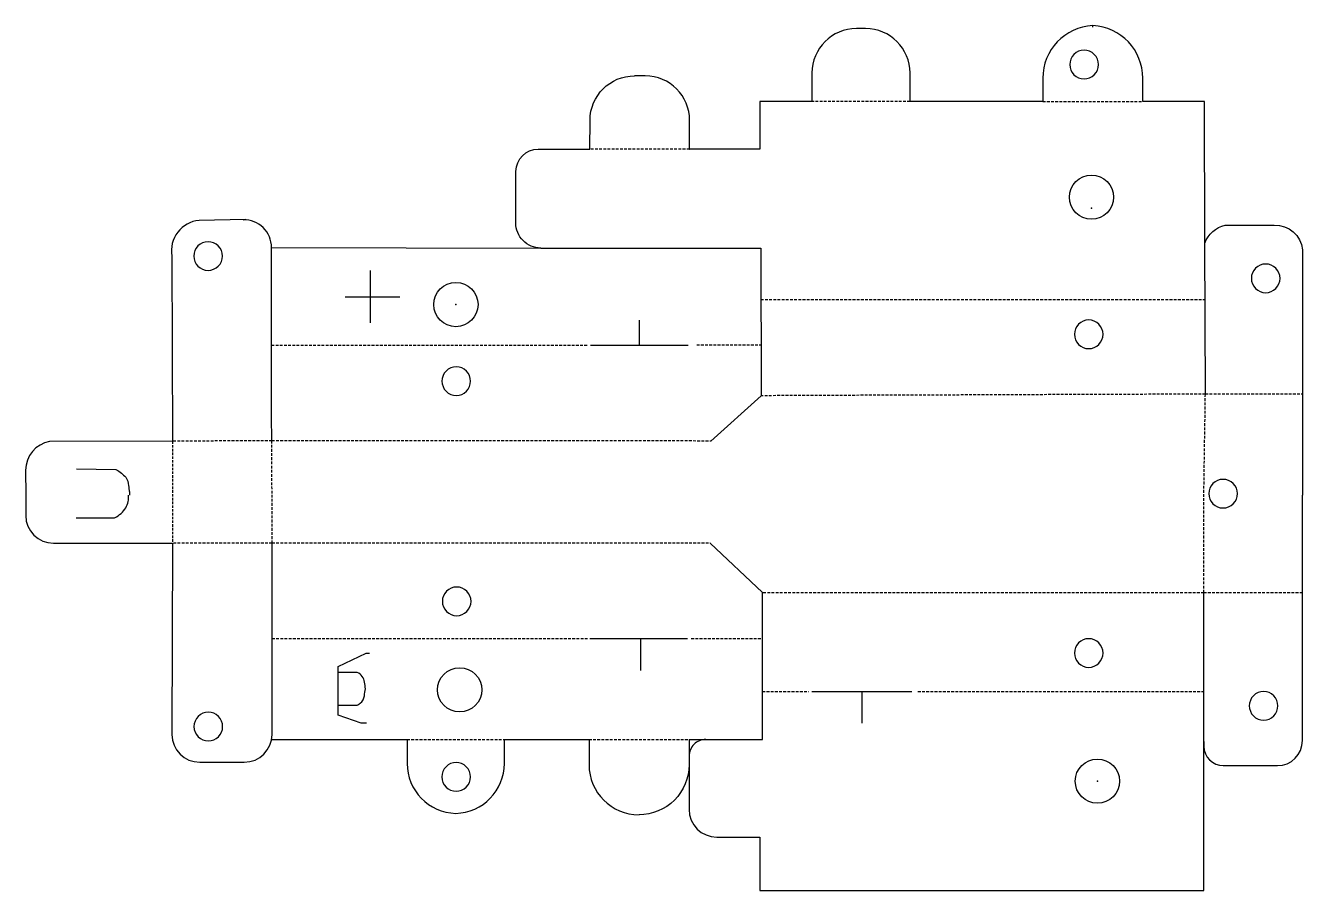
# Model space of a CAD drawing. Header units: millimetres. Extents: x 14 to 735, y 104 to 299.
# Drawn here: x 14 to 268, y 103.6 to 275.8 of the extents above; entities that cross this region are included whole.
import ezdxf

# ---------------------------------------------------------------- set-up
doc = ezdxf.new("R2010")
doc.units = ezdxf.units.MM
doc.linetypes.add('DASHED', pattern=[0.75, 0.5, -0.25])
doc.layers.get('0').update_dxf_attribs({"linetype": 'CONTINUOUS'})

msp = doc.modelspace()

# ---------------------------------------------------------------- linework, layer by layer
for p, q in [((180.19, 275.17), (179.29, 275.17)), ((181.09, 275.17), (180.19, 275.17)), ((226.31, 275.47), (226.31, 275.76)), ((137.26, 265.75), (135.16, 265.75)), ((170.44, 266.32), (170.44, 260.66)), ((189.94, 260.66), (189.94, 266.32)), ((216.35, 265.27), (216.35, 260.66)), ((236.26, 260.66), (236.26, 265.27)), ((160.1, 260.66), (160.1, 251.13)), ((170.44, 260.66), (160.1, 260.66)), ((170.86, 260.66), (170.44, 260.66)), ((171.69, 260.66), (171.14, 260.66)), ((172.52, 260.66), (171.97, 260.66)), ((173.35, 260.66), (172.8, 260.66)), ((174.18, 260.66), (173.63, 260.66)), ((175.01, 260.66), (174.46, 260.66)), ((175.84, 260.66), (175.29, 260.66)), ((176.67, 260.66), (176.12, 260.66)), ((177.5, 260.66), (176.94, 260.66)), ((178.33, 260.66), (177.77, 260.66)), ((179.16, 260.66), (178.6, 260.66)), ((179.99, 260.66), (179.43, 260.66)), ((180.82, 260.66), (180.26, 260.66)), ((181.65, 260.66), (181.09, 260.66)), ((182.48, 260.66), (181.92, 260.66)), ((183.3, 260.66), (182.75, 260.66)), ((184.13, 260.66), (183.58, 260.66)), ((184.96, 260.66), (184.41, 260.66)), ((185.79, 260.66), (185.24, 260.66)), ((186.62, 260.66), (186.07, 260.66)), ((187.45, 260.66), (186.9, 260.66)), ((188.28, 260.66), (187.73, 260.66)), ((189.11, 260.66), (188.56, 260.66)), ((189.94, 260.66), (189.39, 260.66)), ((216.36, 260.66), (189.94, 260.66)), ((216.35, 260.66), (216.9, 260.66)), ((216.35, 260.66), (216.36, 260.66)), ((217.18, 260.66), (217.73, 260.66)), ((218.01, 260.66), (218.56, 260.66)), ((218.84, 260.66), (219.39, 260.66)), ((219.67, 260.66), (220.22, 260.66)), ((220.5, 260.66), (221.05, 260.66)), ((221.33, 260.66), (221.88, 260.66)), ((222.16, 260.66), (222.71, 260.66)), ((222.99, 260.66), (223.54, 260.66)), ((223.82, 260.66), (224.37, 260.66)), ((224.65, 260.66), (225.2, 260.66)), ((225.48, 260.66), (226.03, 260.66)), ((226.31, 260.66), (226.86, 260.66)), ((227.14, 260.66), (227.69, 260.66)), ((227.97, 260.66), (228.52, 260.66)), ((228.79, 260.66), (229.35, 260.66)), ((229.62, 260.66), (230.18, 260.66)), ((230.45, 260.66), (231.01, 260.66)), ((231.28, 260.66), (231.84, 260.66)), ((232.11, 260.66), (232.67, 260.66)), ((232.94, 260.66), (233.5, 260.66)), ((233.77, 260.66), (234.33, 260.66)), ((234.6, 260.66), (235.15, 260.66)), ((235.43, 260.66), (235.98, 260.66)), ((248.55, 260.66), (236.26, 260.66)), ((248.59, 232.46), (248.55, 260.66)), ((126.28, 251.13), (126.29, 256.92)), ((146.08, 251.13), (146.09, 256.88)), ((115.99, 251.15), (126.28, 251.13)), ((127, 251.13), (126.45, 251.13)), ((127.83, 251.13), (127.28, 251.13)), ((128.66, 251.13), (128.11, 251.13)), ((129.49, 251.13), (128.94, 251.13)), ((130.32, 251.13), (129.77, 251.13)), ((131.15, 251.13), (130.6, 251.13)), ((131.98, 251.13), (131.43, 251.13)), ((132.81, 251.13), (132.26, 251.13)), ((133.64, 251.13), (133.08, 251.13)), ((134.47, 251.13), (133.91, 251.13)), ((135.3, 251.13), (134.74, 251.13)), ((136.13, 251.13), (135.57, 251.13)), ((136.96, 251.13), (136.4, 251.13)), ((137.79, 251.13), (137.23, 251.13)), ((138.61, 251.13), (138.06, 251.13)), ((139.44, 251.13), (138.89, 251.13)), ((140.27, 251.13), (139.72, 251.13)), ((141.1, 251.13), (140.55, 251.13)), ((141.93, 251.13), (141.38, 251.13)), ((142.76, 251.13), (142.21, 251.13)), ((143.59, 251.13), (143.04, 251.13)), ((144.42, 251.13), (143.87, 251.13)), ((145.25, 251.13), (144.7, 251.13)), ((146.08, 251.13), (145.53, 251.13)), ((146.01, 251.13), (146.08, 251.13)), ((160.1, 251.13), (146.01, 251.13)), ((111.54, 236.48), (111.56, 246.74)), ((57.75, 237.14), (48.52, 236.99)), ((57.31, 237.13), (57.75, 237.14)), ((252.62, 236.03), (262.39, 236.03)), ((62.93, 231.6), (116.5, 231.49)), ((62.93, 198.01), (62.93, 231.6)), ((116.5, 231.49), (145.79, 231.43)), ((145.79, 231.43), (160.24, 231.49)), ((160.24, 231.49), (160.3, 202.11)), ((248.69, 202.42), (248.59, 232.46)), ((268, 231.15), (268, 182.31)), ((43.12, 229.92), (43.21, 193.03)), ((82.62, 216.6), (82.62, 227.03)), ((77.6, 221.75), (88.48, 221.75)), ((160.27, 221.25), (160.82, 221.25)), ((161.1, 221.25), (161.65, 221.25)), ((161.93, 221.25), (162.48, 221.25)), ((162.76, 221.25), (163.31, 221.25)), ((163.59, 221.25), (164.14, 221.25)), ((164.42, 221.25), (164.97, 221.25)), ((165.25, 221.25), (165.8, 221.25)), ((166.08, 221.25), (166.63, 221.25)), ((166.91, 221.25), (167.46, 221.25)), ((167.74, 221.25), (168.29, 221.25)), ((168.56, 221.25), (169.12, 221.25)), ((169.39, 221.25), (169.95, 221.25)), ((170.22, 221.25), (170.78, 221.25)), ((171.05, 221.25), (171.61, 221.25)), ((171.88, 221.25), (172.44, 221.25)), ((172.71, 221.25), (173.27, 221.25)), ((173.54, 221.25), (174.1, 221.25)), ((174.37, 221.25), (174.92, 221.25)), ((175.2, 221.25), (175.75, 221.25)), ((176.03, 221.25), (176.58, 221.25)), ((176.86, 221.25), (177.41, 221.25)), ((177.69, 221.25), (178.24, 221.25)), ((178.52, 221.25), (179.07, 221.25)), ((179.35, 221.25), (179.9, 221.25)), ((180.18, 221.25), (180.73, 221.25)), ((181.01, 221.25), (181.56, 221.25)), ((181.84, 221.25), (182.39, 221.25)), ((182.67, 221.25), (183.22, 221.25)), ((183.5, 221.25), (184.05, 221.25)), ((184.33, 221.25), (184.88, 221.25)), ((185.16, 221.25), (185.71, 221.25)), ((185.99, 221.25), (186.54, 221.25)), ((186.81, 221.25), (187.37, 221.25)), ((187.64, 221.25), (188.2, 221.25)), ((188.47, 221.25), (189.03, 221.25)), ((189.3, 221.25), (189.86, 221.25)), ((190.13, 221.25), (190.69, 221.25)), ((190.96, 221.25), (191.52, 221.25)), ((191.79, 221.25), (192.35, 221.25)), ((192.62, 221.25), (193.17, 221.25)), ((193.45, 221.25), (194, 221.25)), ((194.28, 221.25), (194.83, 221.25)), ((195.11, 221.25), (195.66, 221.25)), ((195.94, 221.25), (196.49, 221.25)), ((196.77, 221.25), (197.32, 221.25)), ((197.6, 221.25), (198.15, 221.25)), ((198.43, 221.25), (198.98, 221.25)), ((199.26, 221.25), (199.81, 221.25)), ((200.09, 221.25), (200.64, 221.25)), ((200.92, 221.25), (201.47, 221.25)), ((201.75, 221.25), (202.3, 221.25)), ((202.58, 221.25), (203.13, 221.25)), ((203.41, 221.25), (203.96, 221.25)), ((204.24, 221.25), (204.79, 221.25)), ((205.06, 221.25), (205.62, 221.25)), ((205.89, 221.25), (206.45, 221.25)), ((206.72, 221.25), (207.28, 221.25)), ((207.55, 221.25), (208.11, 221.25)), ((208.38, 221.25), (208.94, 221.25)), ((209.21, 221.25), (209.77, 221.25)), ((210.04, 221.25), (210.6, 221.25)), ((210.87, 221.25), (211.42, 221.25)), ((211.7, 221.25), (212.25, 221.25)), ((212.53, 221.25), (213.08, 221.25)), ((213.36, 221.25), (213.91, 221.25)), ((214.19, 221.25), (214.74, 221.25)), ((215.02, 221.25), (215.57, 221.25)), ((215.85, 221.25), (216.4, 221.25)), ((216.68, 221.25), (217.23, 221.25)), ((217.51, 221.25), (218.06, 221.25)), ((218.34, 221.25), (218.89, 221.25)), ((219.17, 221.25), (219.72, 221.25)), ((220, 221.25), (220.55, 221.25)), ((220.83, 221.25), (221.38, 221.25)), ((221.66, 221.25), (222.21, 221.25)), ((222.49, 221.25), (223.04, 221.25)), ((223.31, 221.25), (223.87, 221.25)), ((224.14, 221.25), (224.7, 221.25)), ((224.97, 221.25), (225.53, 221.25)), ((225.8, 221.25), (226.36, 221.25)), ((226.63, 221.25), (227.19, 221.25)), ((227.46, 221.25), (228.02, 221.25)), ((228.29, 221.25), (228.85, 221.25)), ((229.12, 221.25), (229.67, 221.25)), ((229.95, 221.25), (230.5, 221.25)), ((230.78, 221.25), (231.33, 221.25)), ((231.61, 221.25), (232.16, 221.25)), ((232.44, 221.25), (232.99, 221.25)), ((233.27, 221.25), (233.82, 221.25)), ((234.1, 221.25), (234.65, 221.25)), ((234.93, 221.25), (235.48, 221.25)), ((235.76, 221.25), (236.31, 221.25)), ((236.59, 221.25), (237.14, 221.25)), ((237.42, 221.25), (237.97, 221.25)), ((238.25, 221.25), (238.8, 221.25)), ((239.08, 221.25), (239.63, 221.25)), ((239.91, 221.25), (240.46, 221.25)), ((240.74, 221.25), (241.29, 221.25)), ((241.56, 221.25), (242.12, 221.25)), ((242.39, 221.25), (242.95, 221.25)), ((243.22, 221.25), (243.78, 221.25)), ((244.05, 221.25), (244.61, 221.25)), ((244.88, 221.25), (245.44, 221.25)), ((245.71, 221.25), (246.27, 221.25)), ((246.54, 221.25), (247.1, 221.25)), ((247.37, 221.25), (247.92, 221.25)), ((248.2, 221.25), (248.63, 221.25)), ((136.11, 212.19), (136.11, 217.11)), ((62.93, 212.18), (63.48, 212.18)), ((63.76, 212.18), (64.31, 212.18)), ((64.59, 212.18), (65.14, 212.18)), ((65.42, 212.18), (65.97, 212.18)), ((66.25, 212.18), (66.8, 212.18)), ((67.08, 212.18), (67.63, 212.18)), ((67.91, 212.18), (68.46, 212.18)), ((68.74, 212.18), (69.29, 212.18)), ((69.57, 212.18), (70.12, 212.18)), ((70.4, 212.18), (70.95, 212.18)), ((71.23, 212.18), (71.78, 212.18)), ((72.05, 212.18), (72.61, 212.18)), ((72.88, 212.18), (73.44, 212.18)), ((73.71, 212.18), (74.27, 212.18)), ((74.54, 212.18), (75.1, 212.18)), ((75.37, 212.18), (75.93, 212.18)), ((76.2, 212.18), (76.76, 212.18)), ((77.03, 212.18), (77.59, 212.18)), ((77.86, 212.18), (78.41, 212.18)), ((78.69, 212.18), (79.24, 212.18)), ((79.52, 212.18), (80.07, 212.18)), ((80.35, 212.18), (80.9, 212.18)), ((81.18, 212.18), (81.73, 212.18)), ((82.01, 212.18), (82.56, 212.18)), ((82.84, 212.18), (83.39, 212.18)), ((83.67, 212.18), (84.22, 212.18)), ((84.5, 212.18), (85.05, 212.18)), ((85.33, 212.18), (85.88, 212.18)), ((86.16, 212.18), (86.71, 212.18)), ((86.99, 212.18), (87.54, 212.18)), ((87.82, 212.18), (88.37, 212.18)), ((88.65, 212.18), (89.2, 212.18)), ((89.48, 212.18), (90.03, 212.18)), ((90.3, 212.18), (90.86, 212.18)), ((91.13, 212.18), (91.69, 212.18)), ((91.96, 212.18), (92.52, 212.18)), ((92.79, 212.18), (93.35, 212.18)), ((93.62, 212.18), (94.18, 212.18)), ((94.45, 212.18), (95.01, 212.18)), ((95.28, 212.18), (95.84, 212.18)), ((96.11, 212.18), (96.66, 212.18)), ((96.94, 212.18), (97.49, 212.18)), ((97.77, 212.18), (98.32, 212.18)), ((98.6, 212.18), (99.15, 212.18)), ((99.43, 212.18), (99.98, 212.18)), ((100.26, 212.18), (100.81, 212.18)), ((101.09, 212.18), (101.64, 212.18)), ((101.92, 212.18), (102.47, 212.18)), ((102.75, 212.18), (103.3, 212.18)), ((103.58, 212.18), (104.13, 212.18)), ((104.41, 212.18), (104.96, 212.18)), ((105.24, 212.18), (105.79, 212.18)), ((106.07, 212.18), (106.62, 212.18)), ((106.9, 212.18), (107.45, 212.18)), ((107.73, 212.18), (108.28, 212.18)), ((108.55, 212.18), (109.11, 212.18)), ((109.38, 212.18), (109.94, 212.18)), ((110.21, 212.18), (110.77, 212.18)), ((111.04, 212.18), (111.6, 212.18)), ((111.87, 212.18), (112.43, 212.18)), ((112.7, 212.18), (113.26, 212.18)), ((113.53, 212.18), (114.09, 212.18)), ((114.36, 212.18), (114.91, 212.18)), ((115.19, 212.18), (115.74, 212.18)), ((116.02, 212.18), (116.57, 212.18)), ((116.85, 212.18), (117.4, 212.18)), ((117.68, 212.18), (118.23, 212.18)), ((118.51, 212.18), (119.06, 212.18)), ((119.34, 212.18), (119.89, 212.18)), ((120.17, 212.18), (120.72, 212.18)), ((121, 212.18), (121.55, 212.18)), ((121.83, 212.18), (122.38, 212.18)), ((122.66, 212.18), (123.21, 212.18)), ((123.49, 212.18), (124.04, 212.18)), ((124.32, 212.18), (124.87, 212.18)), ((125.15, 212.18), (125.7, 212.18)), ((126.39, 212.19), (145.83, 212.19)), ((147.52, 212.21), (148.07, 212.21)), ((148.34, 212.21), (148.9, 212.22)), ((149.17, 212.22), (149.73, 212.22)), ((150, 212.22), (150.56, 212.22)), ((150.83, 212.22), (151.39, 212.22)), ((151.66, 212.22), (152.22, 212.22)), ((152.49, 212.22), (153.05, 212.23)), ((153.32, 212.23), (153.87, 212.23)), ((154.15, 212.23), (154.7, 212.23)), ((154.98, 212.23), (155.53, 212.23)), ((155.81, 212.23), (156.36, 212.23)), ((156.64, 212.23), (157.19, 212.23)), ((157.47, 212.23), (158.02, 212.24)), ((158.3, 212.24), (158.85, 212.24)), ((159.13, 212.24), (159.68, 212.24)), ((159.96, 212.24), (160.28, 212.24)), ((160.3, 202.11), (150.32, 193.08)), ((160.76, 202.11), (160.3, 202.11)), ((161.59, 202.11), (161.04, 202.11)), ((162.42, 202.11), (161.87, 202.11)), ((163.25, 202.12), (162.7, 202.11)), ((164.08, 202.12), (163.53, 202.12)), ((164.91, 202.12), (164.35, 202.12)), ((165.74, 202.13), (165.18, 202.12)), ((166.57, 202.13), (166.01, 202.13)), ((167.4, 202.13), (166.84, 202.13)), ((168.23, 202.13), (167.67, 202.13)), ((169.06, 202.14), (168.5, 202.14)), ((169.89, 202.14), (169.33, 202.14)), ((170.71, 202.14), (170.16, 202.14)), ((171.54, 202.15), (170.99, 202.14)), ((172.37, 202.15), (171.82, 202.15)), ((173.2, 202.15), (172.65, 202.15)), ((174.03, 202.15), (173.48, 202.15)), ((174.86, 202.16), (174.31, 202.16)), ((175.69, 202.16), (175.14, 202.16)), ((176.52, 202.16), (175.97, 202.16)), ((177.35, 202.17), (176.8, 202.16)), ((178.18, 202.17), (177.63, 202.17)), ((179.01, 202.17), (178.46, 202.17)), ((179.84, 202.18), (179.29, 202.17)), ((180.67, 202.18), (180.12, 202.18)), ((181.5, 202.18), (180.95, 202.18)), ((182.33, 202.18), (181.78, 202.18)), ((183.16, 202.19), (182.6, 202.18)), ((183.99, 202.19), (183.43, 202.19)), ((184.82, 202.19), (184.26, 202.19)), ((185.65, 202.2), (185.09, 202.19)), ((186.48, 202.2), (185.92, 202.2)), ((187.31, 202.2), (186.75, 202.2)), ((188.13, 202.2), (187.58, 202.2)), ((188.96, 202.21), (188.41, 202.21)), ((189.79, 202.21), (189.24, 202.21)), ((190.62, 202.21), (190.07, 202.21)), ((191.45, 202.22), (190.9, 202.21)), ((192.28, 202.22), (191.73, 202.22)), ((193.11, 202.22), (192.56, 202.22)), ((193.94, 202.22), (193.39, 202.22)), ((194.77, 202.23), (194.22, 202.23)), ((195.6, 202.23), (195.05, 202.23)), ((196.43, 202.23), (195.88, 202.23)), ((197.26, 202.24), (196.71, 202.23)), ((198.09, 202.24), (197.54, 202.24)), ((198.92, 202.24), (198.37, 202.24)), ((199.75, 202.24), (199.2, 202.24)), ((200.58, 202.25), (200.03, 202.25)), ((201.41, 202.25), (200.85, 202.25)), ((202.24, 202.25), (201.68, 202.25)), ((203.07, 202.26), (202.51, 202.25)), ((203.9, 202.26), (203.34, 202.26)), ((204.73, 202.26), (204.17, 202.26)), ((205.56, 202.27), (205, 202.26)), ((206.38, 202.27), (205.83, 202.27)), ((207.21, 202.27), (206.66, 202.27)), ((208.04, 202.27), (207.49, 202.27)), ((208.87, 202.28), (208.32, 202.27)), ((209.7, 202.28), (209.15, 202.28)), ((210.53, 202.28), (209.98, 202.28)), ((211.36, 202.29), (210.81, 202.28)), ((212.19, 202.29), (211.64, 202.29)), ((213.02, 202.29), (212.47, 202.29)), ((213.85, 202.29), (213.3, 202.29)), ((214.68, 202.3), (214.13, 202.3)), ((215.51, 202.3), (214.96, 202.3)), ((216.34, 202.3), (215.79, 202.3)), ((217.17, 202.31), (216.62, 202.3)), ((218, 202.31), (217.45, 202.31)), ((218.83, 202.31), (218.27, 202.31)), ((219.66, 202.31), (219.1, 202.31)), ((220.49, 202.32), (219.93, 202.32)), ((221.32, 202.32), (220.76, 202.32)), ((222.15, 202.32), (221.59, 202.32)), ((222.98, 202.33), (222.42, 202.32)), ((223.81, 202.33), (223.25, 202.33)), ((224.63, 202.33), (224.08, 202.33)), ((225.46, 202.33), (224.91, 202.33)), ((226.29, 202.34), (225.74, 202.34)), ((227.12, 202.34), (226.57, 202.34)), ((227.95, 202.34), (227.4, 202.34)), ((228.78, 202.35), (228.23, 202.34)), ((229.61, 202.35), (229.06, 202.35)), ((230.44, 202.35), (229.89, 202.35)), ((231.27, 202.36), (230.72, 202.35)), ((232.1, 202.36), (231.55, 202.36)), ((232.93, 202.36), (232.38, 202.36)), ((233.76, 202.36), (233.21, 202.36)), ((234.59, 202.37), (234.04, 202.36)), ((235.42, 202.37), (234.87, 202.37)), ((236.25, 202.37), (235.7, 202.37)), ((237.08, 202.38), (236.52, 202.37)), ((237.91, 202.38), (237.35, 202.38)), ((238.74, 202.38), (238.18, 202.38)), ((239.57, 202.38), (239.01, 202.38)), ((240.4, 202.39), (239.84, 202.39)), ((241.23, 202.39), (240.67, 202.39)), ((242.05, 202.39), (241.5, 202.39)), ((242.88, 202.4), (242.33, 202.39)), ((243.71, 202.4), (243.16, 202.4)), ((244.54, 202.4), (243.99, 202.4)), ((245.37, 202.4), (244.82, 202.4)), ((246.2, 202.41), (245.65, 202.41)), ((247.03, 202.41), (246.48, 202.41)), ((247.86, 202.41), (247.31, 202.41)), ((248.69, 202.42), (248.14, 202.41)), ((248.66, 200.2), (248.67, 200.76)), ((248.67, 201.03), (248.68, 201.59)), ((248.68, 201.86), (248.69, 202.42)), ((249.24, 202.42), (248.69, 202.42)), ((250.07, 202.42), (249.52, 202.42)), ((250.9, 202.42), (250.35, 202.42)), ((251.73, 202.42), (251.18, 202.42)), ((252.56, 202.42), (252.01, 202.42)), ((253.39, 202.42), (252.84, 202.42)), ((254.22, 202.42), (253.67, 202.42)), ((255.05, 202.42), (254.5, 202.42)), ((255.88, 202.42), (255.33, 202.42)), ((256.71, 202.42), (256.16, 202.42)), ((257.54, 202.42), (256.99, 202.42)), ((258.37, 202.42), (257.82, 202.42)), ((259.2, 202.42), (258.65, 202.42)), ((260.03, 202.42), (259.48, 202.42)), ((260.86, 202.42), (260.3, 202.42)), ((261.69, 202.42), (261.13, 202.42)), ((262.52, 202.42), (261.96, 202.42)), ((263.35, 202.42), (262.79, 202.42)), ((264.18, 202.42), (263.62, 202.42)), ((265.01, 202.42), (264.45, 202.42)), ((265.84, 202.42), (265.28, 202.42)), ((266.66, 202.42), (266.11, 202.42)), ((267.49, 202.42), (266.94, 202.42)), ((268, 202.42), (267.77, 202.42)), ((248.62, 197.72), (248.63, 198.27)), ((248.63, 198.55), (248.64, 199.1)), ((248.64, 199.37), (248.65, 199.93)), ((63.01, 193.15), (62.93, 198.01)), ((248.58, 195.23), (248.59, 195.78)), ((248.59, 196.06), (248.6, 196.61)), ((248.61, 196.89), (248.62, 197.44)), ((43.93, 193.04), (43.37, 193.04)), ((44.76, 193.04), (44.2, 193.04)), ((45.59, 193.05), (45.03, 193.05)), ((46.42, 193.05), (45.86, 193.05)), ((47.24, 193.06), (46.69, 193.06)), ((48.07, 193.06), (47.52, 193.06)), ((48.9, 193.07), (48.35, 193.07)), ((49.73, 193.07), (49.18, 193.07)), ((50.56, 193.08), (50.01, 193.08)), ((51.39, 193.08), (50.84, 193.08)), ((52.22, 193.09), (51.67, 193.09)), ((53.05, 193.09), (52.5, 193.09)), ((53.88, 193.1), (53.33, 193.1)), ((54.71, 193.1), (54.16, 193.1)), ((55.54, 193.11), (54.99, 193.11)), ((56.37, 193.11), (55.82, 193.11)), ((57.2, 193.12), (56.65, 193.12)), ((58.03, 193.12), (57.48, 193.12)), ((58.86, 193.13), (58.31, 193.13)), ((59.69, 193.13), (59.13, 193.13)), ((60.52, 193.14), (59.96, 193.14)), ((61.35, 193.14), (60.79, 193.14)), ((62.18, 193.15), (61.62, 193.15)), ((63.01, 193.15), (62.45, 193.15)), ((63.56, 193.15), (63.01, 193.15)), ((63.01, 192.6), (63.01, 193.15)), ((64.39, 193.15), (63.84, 193.15)), ((65.22, 193.15), (64.66, 193.15)), ((66.05, 193.15), (65.49, 193.15)), ((66.88, 193.15), (66.32, 193.15)), ((67.71, 193.15), (67.15, 193.15)), ((68.54, 193.15), (67.98, 193.15)), ((69.37, 193.15), (68.81, 193.15)), ((70.2, 193.15), (69.64, 193.15)), ((71.02, 193.15), (70.47, 193.15)), ((71.85, 193.15), (71.3, 193.15)), ((72.68, 193.15), (72.13, 193.15)), ((73.51, 193.15), (72.96, 193.15)), ((74.34, 193.15), (73.79, 193.15)), ((75.17, 193.14), (74.62, 193.14)), ((76, 193.14), (75.45, 193.14)), ((76.83, 193.14), (76.28, 193.14)), ((77.66, 193.14), (77.11, 193.14)), ((78.49, 193.14), (77.94, 193.14)), ((79.32, 193.14), (78.77, 193.14)), ((80.15, 193.14), (79.6, 193.14)), ((80.98, 193.14), (80.43, 193.14)), ((81.81, 193.14), (81.26, 193.14)), ((82.64, 193.14), (82.09, 193.14)), ((83.47, 193.14), (82.91, 193.14)), ((84.3, 193.14), (83.74, 193.14)), ((85.13, 193.14), (84.57, 193.14)), ((85.96, 193.14), (85.4, 193.14)), ((86.79, 193.13), (86.23, 193.14)), ((87.62, 193.13), (87.06, 193.13)), ((88.45, 193.13), (87.89, 193.13)), ((89.27, 193.13), (88.72, 193.13)), ((90.1, 193.13), (89.55, 193.13)), ((90.93, 193.13), (90.38, 193.13)), ((91.76, 193.13), (91.21, 193.13)), ((92.59, 193.13), (92.04, 193.13)), ((93.42, 193.13), (92.87, 193.13)), ((94.25, 193.13), (93.7, 193.13)), ((95.08, 193.13), (94.53, 193.13)), ((95.91, 193.13), (95.36, 193.13)), ((96.74, 193.13), (96.19, 193.13)), ((97.57, 193.13), (97.02, 193.13)), ((98.4, 193.13), (97.85, 193.13)), ((99.23, 193.12), (98.68, 193.12)), ((100.06, 193.12), (99.51, 193.12)), ((100.89, 193.12), (100.34, 193.12)), ((101.72, 193.12), (101.16, 193.12)), ((102.55, 193.12), (101.99, 193.12)), ((103.38, 193.12), (102.82, 193.12)), ((104.21, 193.12), (103.65, 193.12)), ((105.04, 193.12), (104.48, 193.12)), ((105.87, 193.12), (105.31, 193.12)), ((106.69, 193.12), (106.14, 193.12)), ((107.52, 193.12), (106.97, 193.12)), ((108.35, 193.12), (107.8, 193.12)), ((109.18, 193.12), (108.63, 193.12)), ((110.01, 193.12), (109.46, 193.12)), ((110.84, 193.11), (110.29, 193.12)), ((111.67, 193.11), (111.12, 193.11)), ((112.5, 193.11), (111.95, 193.11)), ((113.33, 193.11), (112.78, 193.11)), ((114.16, 193.11), (113.61, 193.11)), ((114.99, 193.11), (114.44, 193.11)), ((115.82, 193.11), (115.27, 193.11)), ((116.65, 193.11), (116.1, 193.11)), ((117.48, 193.11), (116.93, 193.11)), ((118.31, 193.11), (117.76, 193.11)), ((119.14, 193.11), (118.59, 193.11)), ((119.97, 193.11), (119.41, 193.11)), ((120.8, 193.11), (120.24, 193.11)), ((121.63, 193.11), (121.07, 193.11)), ((122.46, 193.11), (121.9, 193.11)), ((123.29, 193.1), (122.73, 193.11)), ((124.12, 193.1), (123.56, 193.1)), ((124.94, 193.1), (124.39, 193.1)), ((125.77, 193.1), (125.22, 193.1)), ((126.6, 193.1), (126.05, 193.1)), ((127.43, 193.1), (126.88, 193.1)), ((128.26, 193.1), (127.71, 193.1)), ((129.09, 193.1), (128.54, 193.1)), ((129.92, 193.1), (129.37, 193.1)), ((130.75, 193.1), (130.2, 193.1)), ((131.58, 193.1), (131.03, 193.1)), ((132.41, 193.1), (131.86, 193.1)), ((133.24, 193.1), (132.69, 193.1)), ((134.07, 193.1), (133.52, 193.1)), ((134.9, 193.1), (134.35, 193.1)), ((135.73, 193.09), (135.18, 193.09)), ((136.56, 193.09), (136.01, 193.09)), ((137.39, 193.09), (136.83, 193.09)), ((138.22, 193.09), (137.66, 193.09)), ((139.05, 193.09), (138.49, 193.09)), ((139.88, 193.09), (139.32, 193.09)), ((140.71, 193.09), (140.15, 193.09)), ((141.54, 193.09), (140.98, 193.09)), ((142.37, 193.09), (141.81, 193.09)), ((143.19, 193.09), (142.64, 193.09)), ((144.02, 193.09), (143.47, 193.09)), ((144.85, 193.09), (144.3, 193.09)), ((145.68, 193.09), (145.13, 193.09)), ((146.51, 193.09), (145.96, 193.09)), ((147.34, 193.08), (146.79, 193.09)), ((148.17, 193.08), (147.62, 193.08)), ((149, 193.08), (148.45, 193.08)), ((149.83, 193.08), (149.28, 193.08)), ((150.32, 193.08), (150.11, 193.08)), ((248.54, 192.74), (248.55, 193.29)), ((248.56, 193.57), (248.56, 194.12)), ((248.57, 194.4), (248.58, 194.95)), ((43.21, 193.03), (18.8, 192.98)), ((63.01, 191.77), (63.01, 192.32)), ((63.01, 190.94), (63.01, 191.5)), ((63.02, 190.11), (63.01, 190.67)), ((248.51, 190.25), (248.51, 190.8)), ((248.52, 191.08), (248.53, 191.63)), ((248.53, 191.91), (248.54, 192.46)), ((63.02, 189.28), (63.02, 189.84)), ((63.02, 188.45), (63.02, 189.01)), ((63.02, 187.62), (63.02, 188.18)), ((248.47, 187.76), (248.48, 188.32)), ((248.48, 188.59), (248.49, 189.14)), ((248.49, 189.42), (248.5, 189.97)), ((14.01, 187.28), (14.05, 182.31)), ((24.14, 187.54), (31.99, 187.41)), ((31.99, 187.41), (32.08, 187.36)), ((63.03, 186.79), (63.02, 187.35)), ((63.03, 185.97), (63.03, 186.52)), ((63.03, 185.14), (63.03, 185.69)), ((248.43, 185.27), (248.44, 185.83)), ((248.44, 186.1), (248.45, 186.66)), ((248.46, 186.93), (248.46, 187.49)), ((34.5, 184.21), (34.54, 183.87)), ((34.63, 183.23), (34.64, 183.17)), ((63.03, 184.31), (63.03, 184.86)), ((63.04, 183.48), (63.03, 184.03)), ((63.04, 182.65), (63.04, 183.2)), ((248.39, 182.79), (248.4, 183.34)), ((248.4, 183.62), (248.41, 184.17)), ((248.42, 184.44), (248.43, 185)), ((14.05, 182.31), (14.05, 178.28)), ((63.04, 182.31), (63.04, 182.37)), ((63.04, 181.87), (63.04, 182.31)), ((63.04, 181.04), (63.04, 181.59)), ((63.04, 180.21), (63.04, 180.76)), ((248.39, 182.31), (248.39, 182.51)), ((248.39, 182), (248.39, 182.31)), ((248.39, 181.17), (248.39, 181.72)), ((248.39, 180.34), (248.39, 180.89)), ((268, 133.47), (268, 182.31)), ((24.07, 177.8), (31.73, 177.8)), ((31.73, 177.8), (31.81, 177.85)), ((63.04, 179.38), (63.04, 179.93)), ((63.04, 178.55), (63.04, 179.11)), ((63.04, 177.72), (63.04, 178.28)), ((248.39, 179.51), (248.39, 180.06)), ((248.39, 178.68), (248.39, 179.23)), ((248.39, 177.85), (248.39, 178.4)), ((63.04, 176.89), (63.04, 177.45)), ((63.04, 176.06), (63.04, 176.62)), ((63.04, 175.23), (63.04, 175.79)), ((248.39, 177.02), (248.39, 177.58)), ((248.39, 176.19), (248.39, 176.75)), ((248.39, 175.36), (248.39, 175.92)), ((19.58, 172.75), (43.21, 172.75)), ((43.21, 172.75), (43.12, 134.7)), ((43.13, 172.75), (43.21, 172.75)), ((43.96, 172.75), (43.41, 172.75)), ((44.79, 172.75), (44.24, 172.75)), ((45.62, 172.75), (45.07, 172.75)), ((46.45, 172.75), (45.9, 172.75)), ((47.28, 172.75), (46.73, 172.75)), ((48.11, 172.75), (47.56, 172.75)), ((48.94, 172.75), (48.38, 172.75)), ((49.77, 172.75), (49.21, 172.75)), ((50.6, 172.75), (50.04, 172.75)), ((51.43, 172.75), (50.87, 172.75)), ((52.26, 172.75), (51.7, 172.75)), ((53.09, 172.75), (52.53, 172.75)), ((53.92, 172.75), (53.36, 172.75)), ((54.74, 172.75), (54.19, 172.75)), ((55.57, 172.75), (55.02, 172.75)), ((56.4, 172.75), (55.85, 172.75)), ((57.23, 172.75), (56.68, 172.75)), ((58.06, 172.75), (57.51, 172.75)), ((58.89, 172.75), (58.34, 172.75)), ((59.72, 172.75), (59.17, 172.75)), ((60.55, 172.75), (60, 172.75)), ((61.38, 172.75), (60.83, 172.75)), ((62.21, 172.75), (61.66, 172.75)), ((63.04, 172.75), (62.49, 172.75)), ((63.04, 174.4), (63.04, 174.96)), ((63.04, 173.58), (63.04, 174.13)), ((63.04, 172.75), (63.04, 173.3)), ((63.59, 172.75), (63.04, 172.75)), ((63.04, 134.7), (63.04, 172.75)), ((64.42, 172.75), (63.87, 172.75)), ((65.25, 172.75), (64.7, 172.75)), ((66.08, 172.75), (65.53, 172.75)), ((66.91, 172.75), (66.36, 172.75)), ((67.74, 172.75), (67.19, 172.75)), ((68.57, 172.75), (68.02, 172.75)), ((69.4, 172.75), (68.85, 172.75)), ((70.23, 172.75), (69.68, 172.75)), ((71.06, 172.75), (70.51, 172.75)), ((71.89, 172.75), (71.34, 172.75)), ((72.72, 172.75), (72.16, 172.75)), ((73.55, 172.75), (72.99, 172.75)), ((74.38, 172.75), (73.82, 172.75)), ((75.21, 172.75), (74.65, 172.75)), ((76.04, 172.75), (75.48, 172.75)), ((76.87, 172.75), (76.31, 172.75)), ((77.7, 172.75), (77.14, 172.75)), ((78.52, 172.75), (77.97, 172.75)), ((79.35, 172.75), (78.8, 172.75)), ((80.18, 172.75), (79.63, 172.75)), ((81.01, 172.75), (80.46, 172.75)), ((81.84, 172.75), (81.29, 172.75)), ((82.67, 172.75), (82.12, 172.75)), ((83.5, 172.75), (82.95, 172.75)), ((84.33, 172.75), (83.78, 172.75)), ((85.16, 172.75), (84.61, 172.75)), ((85.99, 172.75), (85.44, 172.75)), ((86.82, 172.75), (86.27, 172.75)), ((87.65, 172.75), (87.1, 172.75)), ((88.48, 172.75), (87.93, 172.75)), ((89.31, 172.75), (88.76, 172.75)), ((90.14, 172.75), (89.59, 172.75)), ((90.97, 172.75), (90.41, 172.75)), ((91.8, 172.75), (91.24, 172.75)), ((92.63, 172.75), (92.07, 172.75)), ((93.46, 172.75), (92.9, 172.75)), ((94.29, 172.75), (93.73, 172.75)), ((95.12, 172.75), (94.56, 172.75)), ((95.95, 172.75), (95.39, 172.75)), ((96.77, 172.75), (96.22, 172.75)), ((97.6, 172.75), (97.05, 172.75)), ((98.43, 172.75), (97.88, 172.75)), ((99.26, 172.75), (98.71, 172.75)), ((100.09, 172.75), (99.54, 172.75)), ((100.92, 172.75), (100.37, 172.75)), ((101.75, 172.75), (101.2, 172.75)), ((102.58, 172.75), (102.03, 172.75)), ((103.41, 172.75), (102.86, 172.75)), ((104.24, 172.75), (103.69, 172.75)), ((105.07, 172.75), (104.52, 172.75)), ((105.9, 172.75), (105.35, 172.75)), ((106.73, 172.75), (106.18, 172.75)), ((107.56, 172.75), (107.01, 172.75)), ((108.39, 172.75), (107.84, 172.75)), ((109.22, 172.75), (108.66, 172.75)), ((110.05, 172.75), (109.49, 172.75)), ((110.88, 172.75), (110.32, 172.75)), ((111.71, 172.75), (111.15, 172.75)), ((112.54, 172.75), (111.98, 172.75)), ((113.37, 172.75), (112.81, 172.75)), ((114.2, 172.75), (113.64, 172.75)), ((115.02, 172.75), (114.47, 172.75)), ((115.85, 172.75), (115.3, 172.75)), ((116.68, 172.75), (116.13, 172.75)), ((117.51, 172.75), (116.96, 172.75)), ((118.34, 172.75), (117.79, 172.75)), ((119.17, 172.75), (118.62, 172.75)), ((120, 172.75), (119.45, 172.75)), ((120.83, 172.75), (120.28, 172.75)), ((121.66, 172.75), (121.11, 172.75)), ((122.49, 172.75), (121.94, 172.75)), ((123.32, 172.75), (122.77, 172.75)), ((124.15, 172.75), (123.6, 172.75)), ((124.98, 172.75), (124.43, 172.75)), ((125.81, 172.75), (125.26, 172.75)), ((126.64, 172.75), (126.09, 172.75)), ((127.47, 172.75), (126.91, 172.75)), ((128.3, 172.75), (127.74, 172.75)), ((129.13, 172.75), (128.57, 172.75)), ((129.96, 172.75), (129.4, 172.75)), ((130.79, 172.75), (130.23, 172.75)), ((131.62, 172.75), (131.06, 172.75)), ((132.45, 172.75), (131.89, 172.75)), ((133.27, 172.75), (132.72, 172.75)), ((134.1, 172.75), (133.55, 172.75)), ((134.93, 172.75), (134.38, 172.75)), ((135.76, 172.75), (135.21, 172.75)), ((136.59, 172.75), (136.04, 172.75)), ((137.42, 172.75), (136.87, 172.75)), ((138.25, 172.75), (137.7, 172.75)), ((139.08, 172.75), (138.53, 172.75)), ((139.91, 172.75), (139.36, 172.75)), ((140.74, 172.75), (140.19, 172.75)), ((141.57, 172.75), (141.02, 172.75)), ((142.4, 172.75), (141.85, 172.75)), ((143.23, 172.75), (142.68, 172.75)), ((144.06, 172.75), (143.51, 172.75)), ((144.89, 172.75), (144.34, 172.75)), ((145.72, 172.75), (145.16, 172.75)), ((146.55, 172.75), (145.99, 172.75)), ((147.38, 172.75), (146.82, 172.75)), ((148.21, 172.75), (147.65, 172.75)), ((149.04, 172.75), (148.48, 172.75)), ((149.87, 172.75), (149.31, 172.75)), ((150.19, 172.75), (150.14, 172.75)), ((160.58, 162.92), (150.19, 172.75)), ((248.39, 174.53), (248.39, 175.09)), ((248.39, 173.7), (248.39, 174.26)), ((248.39, 172.87), (248.39, 173.43)), ((248.39, 172.04), (248.39, 172.6)), ((248.39, 171.22), (248.39, 171.77)), ((248.39, 170.39), (248.39, 170.94)), ((248.39, 169.56), (248.39, 170.11)), ((248.39, 168.73), (248.39, 169.28)), ((248.39, 167.9), (248.39, 168.45)), ((248.39, 167.07), (248.39, 167.62)), ((248.39, 166.24), (248.39, 166.79)), ((248.39, 165.41), (248.39, 165.96)), ((248.39, 164.58), (248.39, 165.13)), ((160.58, 133.69), (160.58, 162.92)), ((160.73, 162.92), (161.28, 162.92)), ((161.56, 162.92), (162.11, 162.92)), ((162.39, 162.92), (162.94, 162.92)), ((163.22, 162.92), (163.77, 162.92)), ((164.05, 162.92), (164.6, 162.92)), ((164.88, 162.92), (165.43, 162.92)), ((165.71, 162.92), (166.26, 162.92)), ((166.54, 162.92), (167.09, 162.92)), ((167.37, 162.92), (167.92, 162.92)), ((168.2, 162.92), (168.75, 162.92)), ((169.03, 162.92), (169.58, 162.92)), ((169.86, 162.92), (170.41, 162.92)), ((170.68, 162.92), (171.24, 162.92)), ((171.51, 162.92), (172.07, 162.92)), ((172.34, 162.92), (172.9, 162.92)), ((173.17, 162.92), (173.73, 162.92)), ((174, 162.92), (174.56, 162.92)), ((174.83, 162.92), (175.39, 162.92)), ((175.66, 162.92), (176.21, 162.92)), ((176.49, 162.92), (177.04, 162.92)), ((177.32, 162.92), (177.87, 162.92)), ((178.15, 162.92), (178.7, 162.92)), ((178.98, 162.92), (179.53, 162.92)), ((179.81, 162.92), (180.36, 162.92)), ((180.64, 162.92), (181.19, 162.92)), ((181.47, 162.92), (182.02, 162.92)), ((182.3, 162.92), (182.85, 162.92)), ((183.13, 162.92), (183.68, 162.92)), ((183.96, 162.92), (184.51, 162.92)), ((184.79, 162.92), (185.34, 162.92)), ((185.62, 162.92), (186.17, 162.92)), ((186.45, 162.92), (187, 162.92)), ((187.28, 162.92), (187.83, 162.92)), ((188.1, 162.92), (188.66, 162.92)), ((188.93, 162.92), (189.49, 162.92)), ((189.76, 162.92), (190.32, 162.92)), ((190.59, 162.92), (191.15, 162.92)), ((191.42, 162.92), (191.98, 162.92)), ((192.25, 162.92), (192.81, 162.92)), ((193.08, 162.92), (193.64, 162.92)), ((193.91, 162.92), (194.46, 162.92)), ((194.74, 162.92), (195.29, 162.92)), ((195.57, 162.92), (196.12, 162.92)), ((196.4, 162.92), (196.95, 162.92)), ((197.23, 162.92), (197.78, 162.92)), ((198.06, 162.92), (198.61, 162.92)), ((198.89, 162.92), (199.44, 162.92)), ((199.72, 162.92), (200.27, 162.92)), ((200.55, 162.92), (201.1, 162.92)), ((201.38, 162.92), (201.93, 162.92)), ((202.21, 162.92), (202.76, 162.92)), ((203.04, 162.92), (203.59, 162.92)), ((203.87, 162.92), (204.42, 162.92)), ((204.7, 162.92), (205.25, 162.92)), ((205.53, 162.92), (206.08, 162.92)), ((206.35, 162.92), (206.91, 162.92)), ((207.18, 162.92), (207.74, 162.92)), ((208.01, 162.92), (208.57, 162.92)), ((208.84, 162.92), (209.4, 162.92)), ((209.67, 162.92), (210.23, 162.92)), ((210.5, 162.92), (211.06, 162.92)), ((211.33, 162.92), (211.89, 162.92)), ((212.16, 162.92), (212.71, 162.92)), ((212.99, 162.92), (213.54, 162.92)), ((213.82, 162.92), (214.37, 162.92)), ((214.65, 162.92), (215.2, 162.92)), ((215.48, 162.92), (216.03, 162.92)), ((216.31, 162.92), (216.86, 162.92)), ((217.14, 162.92), (217.69, 162.92)), ((217.97, 162.92), (218.52, 162.92)), ((218.8, 162.92), (219.35, 162.92)), ((219.63, 162.92), (220.18, 162.92)), ((220.46, 162.92), (221.01, 162.92)), ((221.29, 162.92), (221.84, 162.92)), ((222.12, 162.92), (222.67, 162.92)), ((222.95, 162.92), (223.5, 162.92)), ((223.78, 162.92), (224.33, 162.92)), ((224.6, 162.92), (225.16, 162.92)), ((225.43, 162.92), (225.99, 162.92)), ((226.26, 162.92), (226.82, 162.92)), ((227.09, 162.92), (227.65, 162.92)), ((227.92, 162.92), (228.48, 162.92)), ((228.75, 162.92), (229.31, 162.92)), ((229.58, 162.92), (230.14, 162.92)), ((230.41, 162.92), (230.96, 162.92)), ((231.24, 162.92), (231.79, 162.92)), ((232.07, 162.92), (232.62, 162.92)), ((232.9, 162.92), (233.45, 162.92)), ((233.73, 162.92), (234.28, 162.92)), ((234.56, 162.92), (235.11, 162.92)), ((235.39, 162.92), (235.94, 162.92)), ((236.22, 162.92), (236.77, 162.92)), ((237.05, 162.92), (237.6, 162.92)), ((237.88, 162.92), (238.43, 162.92)), ((238.71, 162.92), (239.26, 162.92)), ((239.54, 162.92), (240.09, 162.92)), ((240.37, 162.92), (240.92, 162.92)), ((241.2, 162.92), (241.75, 162.92)), ((242.03, 162.92), (242.58, 162.92)), ((242.85, 162.92), (243.41, 162.92)), ((243.68, 162.92), (244.24, 162.92)), ((244.51, 162.92), (245.07, 162.92)), ((245.34, 162.92), (245.9, 162.92)), ((246.17, 162.92), (246.73, 162.92)), ((247, 162.92), (247.56, 162.92)), ((247.83, 162.92), (248.39, 162.92)), ((248.38, 103.65), (248.39, 162.92)), ((248.39, 163.75), (248.39, 164.3)), ((248.39, 162.92), (248.39, 163.47)), ((248.39, 162.92), (248.94, 162.92)), ((249.21, 162.92), (249.77, 162.92)), ((250.04, 162.92), (250.6, 162.92)), ((250.87, 162.92), (251.43, 162.92)), ((251.7, 162.92), (252.26, 162.92)), ((252.53, 162.92), (253.09, 162.92)), ((253.36, 162.92), (253.92, 162.92)), ((254.19, 162.92), (254.74, 162.92)), ((255.02, 162.92), (255.57, 162.92)), ((255.85, 162.92), (256.4, 162.92)), ((256.68, 162.92), (257.23, 162.92)), ((257.51, 162.92), (258.06, 162.92)), ((258.34, 162.92), (258.89, 162.92)), ((259.17, 162.92), (259.72, 162.92)), ((260, 162.92), (260.55, 162.92)), ((260.83, 162.92), (261.38, 162.92)), ((261.66, 162.92), (262.21, 162.92)), ((262.49, 162.92), (263.04, 162.92)), ((263.32, 162.92), (263.87, 162.92)), ((264.15, 162.92), (264.7, 162.92)), ((264.98, 162.92), (265.53, 162.92)), ((265.81, 162.92), (266.36, 162.92)), ((266.64, 162.92), (267.19, 162.92)), ((267.46, 162.92), (268, 162.92)), ((63.04, 153.8), (63.59, 153.8)), ((63.87, 153.8), (64.42, 153.8)), ((64.7, 153.8), (65.25, 153.8)), ((65.53, 153.8), (66.08, 153.8)), ((66.36, 153.8), (66.91, 153.8)), ((67.19, 153.8), (67.74, 153.8)), ((68.02, 153.8), (68.57, 153.8)), ((68.85, 153.8), (69.4, 153.8)), ((69.68, 153.8), (70.23, 153.8)), ((70.51, 153.8), (71.06, 153.8)), ((71.34, 153.8), (71.89, 153.8)), ((72.16, 153.8), (72.72, 153.8)), ((72.99, 153.8), (73.55, 153.8)), ((73.82, 153.8), (74.38, 153.8)), ((74.65, 153.8), (75.21, 153.8)), ((75.48, 153.8), (76.04, 153.8)), ((76.31, 153.8), (76.87, 153.8)), ((77.14, 153.8), (77.7, 153.8)), ((77.97, 153.8), (78.52, 153.8)), ((78.8, 153.8), (79.35, 153.8)), ((79.63, 153.8), (80.18, 153.8)), ((80.46, 153.8), (81.01, 153.8)), ((81.29, 153.8), (81.84, 153.8)), ((82.12, 153.8), (82.67, 153.8)), ((82.95, 153.8), (83.5, 153.8)), ((83.78, 153.8), (84.33, 153.8)), ((84.61, 153.8), (85.16, 153.8)), ((85.44, 153.8), (85.99, 153.8)), ((86.27, 153.8), (86.82, 153.8)), ((87.1, 153.8), (87.65, 153.8)), ((87.93, 153.8), (88.48, 153.8)), ((88.76, 153.8), (89.31, 153.8)), ((89.59, 153.8), (90.14, 153.8)), ((90.41, 153.8), (90.97, 153.8)), ((91.24, 153.8), (91.8, 153.8)), ((92.07, 153.8), (92.63, 153.8)), ((92.9, 153.8), (93.46, 153.8)), ((93.73, 153.8), (94.29, 153.8)), ((94.56, 153.8), (95.12, 153.8)), ((95.39, 153.8), (95.95, 153.8)), ((96.22, 153.8), (96.77, 153.8)), ((97.05, 153.8), (97.6, 153.8)), ((97.88, 153.8), (98.43, 153.8)), ((98.71, 153.8), (99.26, 153.8)), ((99.54, 153.8), (100.09, 153.8)), ((100.37, 153.8), (100.92, 153.8)), ((101.2, 153.8), (101.75, 153.8)), ((102.03, 153.8), (102.58, 153.8)), ((102.86, 153.8), (103.41, 153.8)), ((103.69, 153.8), (104.24, 153.8)), ((104.52, 153.8), (105.07, 153.8)), ((105.35, 153.8), (105.9, 153.8)), ((106.18, 153.8), (106.73, 153.8)), ((107.01, 153.8), (107.56, 153.8)), ((107.84, 153.8), (108.39, 153.8)), ((108.66, 153.8), (109.22, 153.8)), ((109.49, 153.8), (110.05, 153.8)), ((110.32, 153.8), (110.88, 153.8)), ((111.15, 153.8), (111.71, 153.8)), ((111.98, 153.8), (112.54, 153.8)), ((112.81, 153.8), (113.37, 153.8)), ((113.64, 153.8), (114.2, 153.8)), ((114.47, 153.8), (115.02, 153.8)), ((115.3, 153.8), (115.85, 153.8)), ((116.13, 153.8), (116.68, 153.8)), ((116.96, 153.8), (117.51, 153.8)), ((117.79, 153.8), (118.34, 153.8)), ((118.62, 153.8), (119.17, 153.8)), ((119.45, 153.8), (120, 153.8)), ((120.28, 153.8), (120.83, 153.8)), ((121.11, 153.8), (121.66, 153.8)), ((121.94, 153.8), (122.49, 153.8)), ((122.77, 153.8), (123.32, 153.8)), ((123.6, 153.8), (124.15, 153.8)), ((124.43, 153.8), (124.98, 153.8)), ((125.26, 153.8), (125.8, 153.8)), ((126.26, 153.8), (145.69, 153.8)), ((136.36, 153.8), (136.36, 147.42)), ((146.43, 153.8), (146.98, 153.8)), ((147.26, 153.8), (147.81, 153.8)), ((148.09, 153.8), (148.64, 153.8)), ((148.92, 153.8), (149.47, 153.8)), ((149.75, 153.8), (150.3, 153.8)), ((150.58, 153.8), (151.13, 153.8)), ((151.41, 153.8), (151.96, 153.8)), ((152.23, 153.8), (152.79, 153.8)), ((153.06, 153.8), (153.62, 153.8)), ((153.89, 153.8), (154.45, 153.8)), ((154.72, 153.8), (155.28, 153.8)), ((155.55, 153.8), (156.11, 153.8)), ((156.38, 153.8), (156.94, 153.8)), ((157.21, 153.8), (157.77, 153.8)), ((158.04, 153.8), (158.59, 153.8)), ((158.87, 153.8), (159.42, 153.8)), ((159.7, 153.8), (160.25, 153.8)), ((160.53, 153.8), (160.58, 153.8)), ((76.16, 148.2), (81.76, 150.85)), ((81.76, 150.85), (82.4, 150.85)), ((76.16, 143.78), (76.16, 148.2)), ((79.94, 147.03), (76.16, 147.03)), ((79.99, 147.01), (79.94, 147.03)), ((76.16, 138.51), (76.16, 143.78)), ((160.58, 143.25), (161.13, 143.25)), ((161.41, 143.25), (161.96, 143.25)), ((162.24, 143.25), (162.79, 143.25)), ((163.07, 143.25), (163.62, 143.25)), ((163.9, 143.25), (164.45, 143.25)), ((164.73, 143.25), (165.28, 143.25)), ((165.56, 143.25), (166.11, 143.25)), ((166.39, 143.25), (166.94, 143.25)), ((167.22, 143.25), (167.77, 143.25)), ((168.05, 143.25), (168.6, 143.25)), ((168.88, 143.25), (169.43, 143.25)), ((169.7, 143.25), (169.78, 143.25)), ((170.38, 143.25), (190.29, 143.25)), ((180.34, 143.25), (180.34, 136.91)), ((191.51, 143.25), (192.06, 143.25)), ((192.34, 143.25), (192.89, 143.25)), ((193.17, 143.25), (193.72, 143.25)), ((194, 143.25), (194.55, 143.25)), ((194.83, 143.25), (195.38, 143.25)), ((195.66, 143.25), (196.21, 143.25)), ((196.49, 143.25), (197.04, 143.25)), ((197.32, 143.25), (197.87, 143.25)), ((198.15, 143.25), (198.7, 143.25)), ((198.98, 143.25), (199.53, 143.25)), ((199.8, 143.25), (200.36, 143.25)), ((200.63, 143.25), (201.19, 143.25)), ((201.46, 143.25), (202.02, 143.25)), ((202.29, 143.25), (202.85, 143.25)), ((203.12, 143.25), (203.68, 143.25)), ((203.95, 143.25), (204.51, 143.25)), ((204.78, 143.25), (205.34, 143.25)), ((205.61, 143.25), (206.16, 143.25)), ((206.44, 143.25), (206.99, 143.25)), ((207.27, 143.25), (207.82, 143.25)), ((208.1, 143.25), (208.65, 143.25)), ((208.93, 143.25), (209.48, 143.25)), ((209.76, 143.25), (210.31, 143.25)), ((210.59, 143.25), (211.14, 143.25)), ((211.42, 143.25), (211.97, 143.25)), ((212.25, 143.25), (212.8, 143.25)), ((213.08, 143.25), (213.63, 143.25)), ((213.91, 143.25), (214.46, 143.25)), ((214.74, 143.25), (215.29, 143.25)), ((215.57, 143.25), (216.12, 143.25)), ((216.4, 143.25), (216.95, 143.25)), ((217.23, 143.25), (217.78, 143.25)), ((218.05, 143.25), (218.61, 143.25)), ((218.88, 143.25), (219.44, 143.25)), ((219.71, 143.25), (220.27, 143.25)), ((220.54, 143.25), (221.1, 143.25)), ((221.37, 143.25), (221.93, 143.25)), ((222.2, 143.25), (222.76, 143.25)), ((223.03, 143.25), (223.59, 143.25)), ((223.86, 143.25), (224.41, 143.25)), ((224.69, 143.25), (225.24, 143.25)), ((225.52, 143.25), (226.07, 143.25)), ((226.35, 143.25), (226.9, 143.25)), ((227.18, 143.25), (227.73, 143.25)), ((228.01, 143.25), (228.56, 143.25)), ((228.84, 143.25), (229.39, 143.25)), ((229.67, 143.25), (230.22, 143.25)), ((230.5, 143.25), (231.05, 143.25)), ((231.33, 143.25), (231.88, 143.25)), ((232.16, 143.25), (232.71, 143.25)), ((232.99, 143.25), (233.54, 143.25)), ((233.82, 143.25), (234.37, 143.25)), ((234.65, 143.25), (235.2, 143.25)), ((235.48, 143.25), (236.03, 143.25)), ((236.3, 143.25), (236.86, 143.25)), ((237.13, 143.25), (237.69, 143.25)), ((237.96, 143.25), (238.52, 143.25)), ((238.79, 143.25), (239.35, 143.25)), ((239.62, 143.25), (240.18, 143.25)), ((240.45, 143.25), (241.01, 143.25)), ((241.28, 143.25), (241.84, 143.25)), ((242.11, 143.25), (242.66, 143.25)), ((242.94, 143.25), (243.49, 143.25)), ((243.77, 143.25), (244.32, 143.25)), ((244.6, 143.25), (245.15, 143.25)), ((245.43, 143.25), (245.98, 143.25)), ((246.26, 143.25), (246.81, 143.25)), ((247.09, 143.25), (247.64, 143.25)), ((247.92, 143.25), (248.38, 143.25)), ((76.16, 140.52), (79.94, 140.52)), ((80.74, 136.91), (76.16, 138.51)), ((81.84, 136.91), (80.74, 136.91)), ((62.95, 133.69), (89.91, 133.69)), ((89.91, 133.69), (90.46, 133.69)), ((89.91, 133.69), (89.91, 128.94)), ((90.74, 133.69), (91.29, 133.69)), ((91.57, 133.69), (92.12, 133.69)), ((92.39, 133.69), (92.95, 133.69)), ((93.22, 133.69), (93.78, 133.69)), ((94.05, 133.69), (94.61, 133.69)), ((94.88, 133.69), (95.44, 133.69)), ((95.71, 133.69), (96.27, 133.69)), ((96.54, 133.69), (97.1, 133.69)), ((97.37, 133.69), (97.93, 133.69)), ((98.2, 133.69), (98.75, 133.69)), ((99.03, 133.69), (99.58, 133.69)), ((99.86, 133.69), (100.41, 133.69)), ((100.69, 133.69), (101.24, 133.69)), ((101.52, 133.69), (102.07, 133.69)), ((102.35, 133.69), (102.9, 133.69)), ((103.18, 133.69), (103.73, 133.69)), ((104.01, 133.69), (104.56, 133.69)), ((104.84, 133.69), (105.39, 133.69)), ((105.67, 133.69), (106.22, 133.69)), ((106.5, 133.69), (107.05, 133.69)), ((107.33, 133.69), (107.88, 133.69)), ((108.16, 133.69), (108.71, 133.69)), ((108.99, 133.69), (109.26, 133.69)), ((109.26, 128.94), (109.26, 133.69)), ((109.26, 133.69), (126.09, 133.69)), ((126.09, 133.69), (126.09, 128.67)), ((126.09, 133.69), (126.64, 133.69)), ((126.91, 133.69), (127.47, 133.69)), ((127.74, 133.69), (128.3, 133.69)), ((128.57, 133.69), (129.13, 133.69)), ((129.4, 133.69), (129.96, 133.69)), ((130.23, 133.69), (130.79, 133.69)), ((131.06, 133.69), (131.62, 133.69)), ((131.89, 133.69), (132.45, 133.69)), ((132.72, 133.69), (133.27, 133.69)), ((133.55, 133.69), (134.1, 133.69)), ((134.38, 133.69), (134.93, 133.69)), ((135.21, 133.69), (135.76, 133.69)), ((136.04, 133.69), (136.59, 133.69)), ((136.87, 133.69), (137.42, 133.69)), ((137.7, 133.69), (138.25, 133.69)), ((138.53, 133.69), (139.08, 133.69)), ((139.36, 133.69), (139.91, 133.69)), ((140.19, 133.69), (140.74, 133.69)), ((141.02, 133.69), (141.57, 133.69)), ((141.85, 133.69), (142.4, 133.69)), ((142.68, 133.69), (143.23, 133.69)), ((143.51, 133.69), (144.06, 133.69)), ((144.34, 133.69), (144.89, 133.69)), ((145.16, 133.69), (145.72, 133.69)), ((145.99, 133.69), (145.99, 130.37)), ((145.99, 133.69), (145.99, 133.69)), ((145.99, 133.69), (160.58, 133.69)), ((148.21, 133.69), (149.31, 133.69)), ((248.38, 133.28), (248.38, 132.36)), ((145.99, 130.37), (145.99, 119.79)), ((48.65, 129.17), (57.51, 129.17)), ((252.26, 128.49), (263.03, 128.49)), ((151.52, 114.26), (160.1, 114.26)), ((160.1, 114.26), (160.1, 103.65)), ((160.1, 103.65), (248.38, 103.65))]:
    msp.add_line(p, q)
at = {"linetype": 'DASHED'}
msp.add_line((43.21, 193.03), (43.21, 172.75), dxfattribs=at)
for points in [[(221.72, 268, 0.414214), (224.57, 265.15, 0.414214), (227.42, 268, 0.414214), (224.57, 270.85, 0.414214)], [(50.32, 227.04, 0.414214), (53.17, 229.89, 0.414214), (50.32, 232.74, 0.414214), (47.47, 229.89, 0.414214)], [(260.69, 228.3, 0.414214), (257.84, 225.45, 0.414214), (260.69, 222.6, 0.414214), (263.54, 225.45, 0.414214)], [(228.34, 214.32, 0.414214), (225.49, 217.17, 0.414214), (222.64, 214.32, 0.414214), (225.49, 211.47, 0.414214)], [(96.83, 205, 0.414214), (99.68, 202.15, 0.414214), (102.53, 205, 0.414214), (99.68, 207.85, 0.414214)], [(255.07, 182.61, 0.414214), (252.22, 185.46, 0.414214), (249.37, 182.61, 0.414214), (252.22, 179.76, 0.414214)], [(102.62, 161.18, 0.414214), (99.77, 164.03, 0.414214), (96.92, 161.18, 0.414214), (99.77, 158.33, 0.414214)], [(225.49, 153.75, 0.414214), (222.64, 150.9, 0.414214), (225.49, 148.05, 0.414214), (228.34, 150.9, 0.414214)], [(260.27, 137.54, 0.414214), (263.12, 140.39, 0.414214), (260.27, 143.24, 0.414214), (257.42, 140.39, 0.414214)], [(47.51, 136.27, 0.414214), (50.36, 133.42, 0.414214), (53.21, 136.27, 0.414214), (50.36, 139.12, 0.414214)], [(99.66, 129.1, 0.414214), (96.81, 126.25, 0.414214), (99.66, 123.4, 0.414214), (102.51, 126.25, 0.414214)]]:
    msp.add_lwpolyline(points, format="xyb", close=True)
for centre in [(226.04, 241.61), (99.61, 220.24), (100.36, 143.58), (227.21, 125.41)]:
    msp.add_circle(centre, 4.4)
for centre, radius, start, end in [((179.29, 266.32), 8.85, 90, 180), ((181.09, 266.32), 8.85, 0, 90), ((226.86, 265.27), 10.51, 93.0183, 179.9969), ((225.75, 265.27), 10.51, 0.003, 86.9816), ((137.24, 256.9), 8.85, -0.1173, 89.8827), ((49.1, 230.95), 6.07, 95.5294, 142.6711), ((57.4, 231.6), 5.53, 45.4473, 90.8943), ((49.1, 230.95), 6.07, 142.6711, 189.8128), ((57.4, 231.6), 5.53, -0.0004, 45.4468), ((19.82, 187.26), 5.81, 100.1132, 179.7684), ((93.43, 191.46), 59.38, 187.3452, 187.9679), ((30.32, 181.88), 4.18, -29.6266, 5.8514), ((19.58, 178.28), 5.53, 179.9999, 269.9999), ((29.22, 182.8), 5.59, 297.5248, 327.721), ((79.17, 144.9), 2.26, 4.9298, 68.6398), ((53.85, 140.24), 28, 7.2587, 9.9932), ((79.21, 142.62), 2.2, 308.6105, 354.1475), ((57.19, 146.82), 24.61, 349.6564, 352.9034), ((78.6, 143.58), 3.34, 293.802, 306.6335), ((48.65, 134.7), 5.53, 180, 270), ((57.51, 134.7), 5.53, -90, 0), ((149.31, 130.37), 3.32, 89.9992, 179.9993), ((252.26, 132.36), 3.87, 180.0001, 270.0001), ((263.03, 133.47), 4.98, -89.9999, 0.0001), ((99.86, 128.94), 9.95, 180, 268.3977), ((99.3, 128.94), 9.95, -88.3976, 0), ((136.04, 128.67), 9.95, 179.9999, 269.9999), ((151.52, 119.79), 5.53, 179.9994, 269.9994)]:
    msp.add_arc(centre, radius, start, end)
at = {"extrusion": (0, 0, -1)}
for centre, radius, start, end in [((-135.14, 256.9), 8.85, 0.1172, 90.1172), ((-115.98, 246.73), 4.42, 0.117, 90.117), ((-116.51, 236.47), 4.98, -89.8826, 0.1175), ((-253.82, 230.6), 5.55, 19.5563, 77.5234), ((-262.61, 230.61), 5.42, 87.6885, 174.2643), ((-29.34, 182.05), 5.97, 117.3036, 140.145), ((-31.18, 184.01), 3.32, 145.7791, 176.6812), ((-30.85, 182.6), 3.82, 171.4723, 184.3268), ((-136.04, 128.67), 9.95, 179.9998, 225.0003), ((-136.04, 128.67), 9.95, 225.0005, 270.0011)]:
    msp.add_arc(centre, radius, start, end, dxfattribs=at)
for p in [(226.04, 239.39), (99.61, 220.24), (227.21, 125.41)]:
    msp.add_point(p)

doc.saveas('drawing.dxf')
